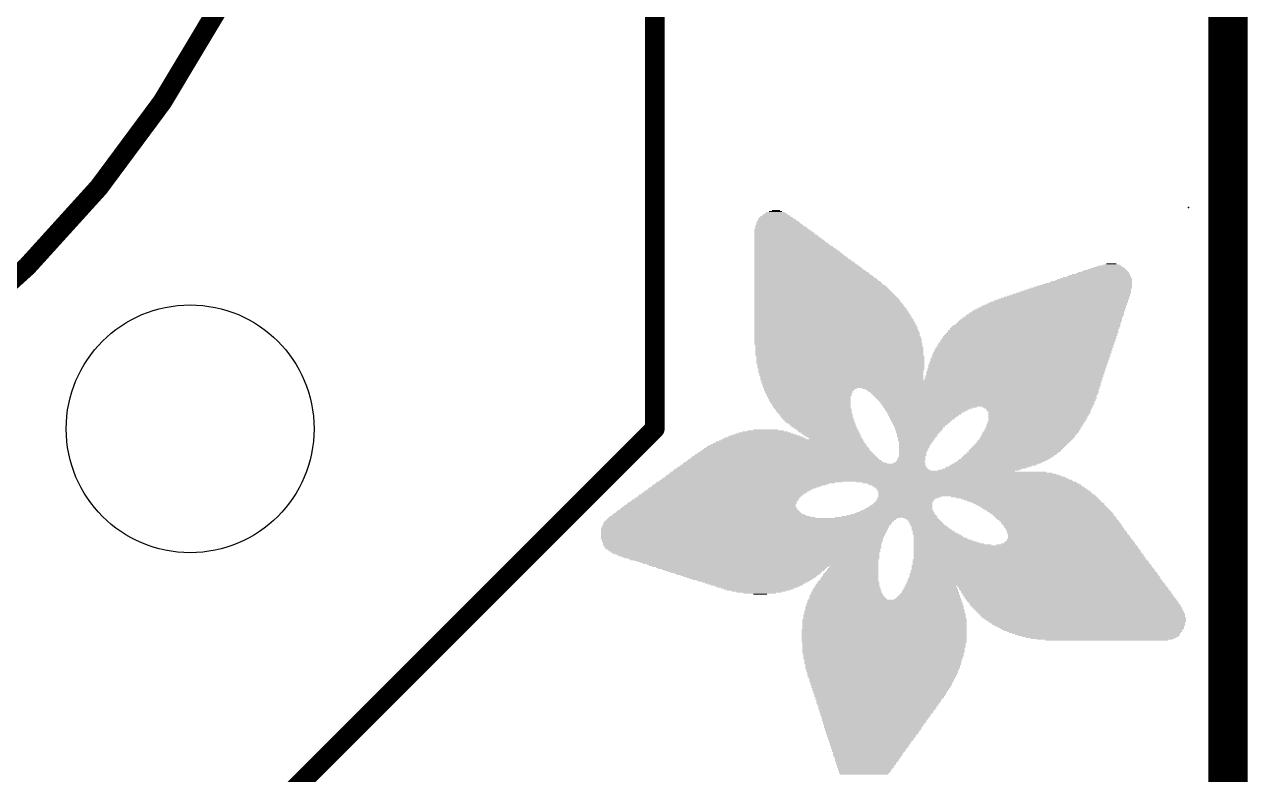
# Model space of a CAD drawing. Extents: x -11.6 to 25.5, y -0.1 to 26.8.
# Drawn here: x 17.63 to 25.53, y 4.72 to 9.57 of the extents above; entities that cross this region are included whole.
import ezdxf

# ---------------------------------------------------------------- set-up
doc = ezdxf.new("R2010")
doc.units = 0
for name, color, linetype in [('1', 12, 'CONTINUOUS'), ('16', 132, 'CONTINUOUS'), ('20', 53, 'CONTINUOUS'), ('21', 40, 'CONTINUOUS'), ('23', 53, 'CONTINUOUS')]:
    doc.layers.add(name, color=color, linetype=linetype)

# ---------------------------------------------------------------- blocks, each defined once
blk = doc.blocks.new('RECT')
blk.add_solid([(-0.5, -0.5), (0.5, -0.5), (-0.5, 0.5), (0.5, 0.5)])

msp = doc.modelspace()

# ---------------------------------------------------------------- linework, layer by layer
at = {"layer": '1', "const_width": 0.254}
msp.add_lwpolyline([(25.4, 0), (25.4, 26.67)], dxfattribs=at)
at = {"layer": '16', "const_width": 0.254}
msp.add_lwpolyline([(25.4, 0), (25.4, 26.67)], dxfattribs=at)
at = {"layer": '20'}
msp.add_line((25.4, 24.13), (25.4, 2.54), dxfattribs=at)
msp.add_circle((18.7, 6.954), 0.8, dxfattribs=at)
at = {"layer": '21'}
for points, const_width in [([(12.7, 5.954, 1), (12.7, 19.954, 1), (12.7, 5.954)], 0.127), ([(21.6683, 6.954, 1), (21.7317, 6.954)], 0.0635), ([(21.7225, 6.9315, 1), (21.6775, 6.9765)], 0.0635)]:
    msp.add_lwpolyline(points, format="xyb", dxfattribs=dict(at, const_width=const_width))
at = {"layer": '21', "const_width": 0.127}
for points in [[(21.7, 18.954), (21.7, 6.954)], [(21.7, 6.954), (18.7, 3.954)]]:
    msp.add_lwpolyline(points, dxfattribs=at)
at = {"layer": '23'}
msp.add_point((25.146, 8.382), dxfattribs=at)

# ---------------------------------------------------------------- block references
at = {"layer": '21', "rotation": 180}
for p, xscale, yscale in [((22.4885, 8.2995), 0.254, 0.0063), ((22.4948, 8.2931), 0.2667, 0.0064), ((22.4822, 8.3122), 0.2286, 0.0063), ((22.4886, 8.3058), 0.2413, 0.0064), ((22.4822, 8.3185), 0.2159, 0.0064), ((22.479, 8.3248), 0.1968, 0.0063), ((22.4822, 8.3312), 0.1778, 0.0064), ((22.479, 8.3376), 0.1588, 0.0063), ((22.4822, 8.3439), 0.1397, 0.0064), ((22.479, 8.3503), 0.1206, 0.0063), ((22.479, 8.3566), 0.0826, 0.0064), ((22.4822, 8.3629), 0.0508, 0.0063), ((22.5171, 8.2423), 0.3492, 0.0064), ((22.5235, 8.236), 0.3619, 0.0063), ((22.533, 8.2233), 0.381, 0.0063), ((22.5362, 8.2169), 0.3873, 0.0064), ((22.5394, 8.2105), 0.3937, 0.0063), ((22.5267, 8.2296), 0.3683, 0.0064), ((22.5044, 8.2677), 0.3112, 0.0064), ((22.5076, 8.2614), 0.3175, 0.0063), ((22.5139, 8.255), 0.3302, 0.0064), ((22.5171, 8.2486), 0.3366, 0.0063), ((22.4949, 8.2867), 0.2794, 0.0063), ((22.5044, 8.2741), 0.2984, 0.0063), ((22.4981, 8.2804), 0.2857, 0.0064), ((22.5457, 8.2042), 0.4064, 0.0064), ((22.5489, 8.1979), 0.4127, 0.0063), ((22.5521, 8.1915), 0.4191, 0.0064), ((22.5584, 8.1852), 0.4318, 0.0063), ((22.5616, 8.1788), 0.4381, 0.0064), ((22.5679, 8.1724), 0.4508, 0.0063), ((22.5711, 8.1661), 0.4572, 0.0064), ((22.5743, 8.1598), 0.4635, 0.0063), ((22.5806, 8.1534), 0.4762, 0.0064), ((22.5838, 8.1471), 0.4826, 0.0063), ((22.587, 8.1407), 0.4889, 0.0064), ((22.5933, 8.1343), 0.5016, 0.0063), ((22.5965, 8.128), 0.508, 0.0064), ((22.5997, 8.1217), 0.5143, 0.0063), ((22.606, 8.1153), 0.527, 0.0064), ((22.6092, 8.109), 0.5334, 0.0063), ((22.6156, 8.1026), 0.5461, 0.0064), ((22.6187, 8.0962), 0.5524, 0.0063), ((22.6219, 8.0899), 0.5588, 0.0064), ((22.6283, 8.0836), 0.5715, 0.0063), ((22.6314, 8.0772), 0.5778, 0.0064), ((22.6346, 8.0709), 0.5842, 0.0063), ((22.641, 8.0645), 0.5969, 0.0064), ((22.6441, 8.0582), 0.6032, 0.0063), ((22.6473, 8.0518), 0.6096, 0.0064), ((22.6885, 7.9947), 0.6921, 0.0063), ((22.6537, 8.0455), 0.6223, 0.0063), ((22.6568, 8.0391), 0.6286, 0.0064), ((22.6632, 8.0328), 0.6413, 0.0063), ((22.6664, 8.0264), 0.6477, 0.0064), ((22.6695, 8.0201), 0.654, 0.0063), ((22.6759, 8.0137), 0.6667, 0.0064), ((22.6791, 8.0074), 0.6731, 0.0063), ((22.6822, 8.001), 0.6794, 0.0064), ((22.6918, 7.9883), 0.6985, 0.0064), ((22.6949, 7.982), 0.7048, 0.0063), ((22.7013, 7.9756), 0.7175, 0.0064), ((24.6094, 7.9756), 0.2794, 0.0064), ((24.619, 7.982), 0.2477, 0.0063), ((24.6253, 7.9883), 0.2222, 0.0064), ((24.6317, 7.9947), 0.1969, 0.0063), ((24.6349, 8.001), 0.1651, 0.0064), ((24.6411, 8.0074), 0.1397, 0.0063), ((24.6475, 8.0137), 0.1016, 0.0064), ((24.6476, 8.0201), 0.0635, 0.0063), ((22.7266, 7.9375), 0.7683, 0.0064), ((22.7045, 7.9693), 0.7239, 0.0063), ((22.7108, 7.9629), 0.7366, 0.0064), ((22.714, 7.9566), 0.7429, 0.0063), ((22.7172, 7.9502), 0.7493, 0.0064), ((22.7235, 7.9439), 0.762, 0.0063), ((22.7299, 7.9312), 0.7747, 0.0063), ((22.7362, 7.9248), 0.7874, 0.0064), ((22.7394, 7.9184), 0.7937, 0.0063), ((22.7426, 7.9121), 0.8001, 0.0064), ((22.7489, 7.9058), 0.8128, 0.0063), ((22.7521, 7.8994), 0.8191, 0.0064), ((24.5142, 7.8994), 0.5334, 0.0064), ((24.5206, 7.9058), 0.5207, 0.0063), ((24.5333, 7.9121), 0.4953, 0.0064), ((24.5396, 7.9184), 0.4826, 0.0063), ((24.5491, 7.9248), 0.4636, 0.0064), ((24.5555, 7.9312), 0.4381, 0.0063), ((24.5682, 7.9375), 0.4127, 0.0064), ((24.5714, 7.9439), 0.3937, 0.0063), ((24.5809, 7.9502), 0.3747, 0.0064), ((24.5904, 7.9566), 0.3429, 0.0063), ((24.5967, 7.9629), 0.3302, 0.0064), ((24.6063, 7.9693), 0.2985, 0.0063), ((22.7647, 7.8803), 0.8445, 0.0063), ((22.7553, 7.8931), 0.8255, 0.0063), ((22.7584, 7.8867), 0.8318, 0.0064), ((22.768, 7.874), 0.8509, 0.0064), ((22.7711, 7.8677), 0.8572, 0.0063), ((22.7743, 7.8613), 0.8636, 0.0064), ((22.7775, 7.855), 0.8699, 0.0063), ((22.7807, 7.8486), 0.8763, 0.0064), ((22.7838, 7.8422), 0.8826, 0.0063), ((22.787, 7.8359), 0.889, 0.0064), ((22.7902, 7.8296), 0.8953, 0.0063), ((22.7934, 7.8232), 0.9017, 0.0064), ((22.7965, 7.8169), 0.908, 0.0063), ((24.3809, 7.8169), 0.7747, 0.0063), ((24.3904, 7.8232), 0.7557, 0.0064), ((24.4031, 7.8296), 0.7429, 0.0063), ((24.4125, 7.8359), 0.7239, 0.0064), ((24.4221, 7.8422), 0.7048, 0.0063), ((24.4316, 7.8486), 0.6858, 0.0064), ((24.4412, 7.855), 0.6667, 0.0063), ((24.4539, 7.8613), 0.6541, 0.0064), ((24.4634, 7.8677), 0.635, 0.0063), ((24.4729, 7.874), 0.616, 0.0064), ((24.4825, 7.8803), 0.5969, 0.0063), ((24.492, 7.8867), 0.5779, 0.0064), ((24.5015, 7.8931), 0.5588, 0.0063), ((22.7997, 7.8105), 0.9144, 0.0064), ((22.8028, 7.8042), 0.9207, 0.0063), ((22.8061, 7.7978), 0.9271, 0.0064), ((22.8092, 7.7915), 0.9334, 0.0063), ((22.8124, 7.7851), 0.9398, 0.0064), ((22.8124, 7.7788), 0.9398, 0.0063), ((22.8156, 7.7724), 0.9461, 0.0064), ((22.8188, 7.7661), 0.9525, 0.0063), ((22.8219, 7.7597), 0.9588, 0.0064), ((22.8251, 7.7534), 0.9652, 0.0063), ((22.8251, 7.747), 0.9652, 0.0064), ((22.8283, 7.7407), 0.9715, 0.0063), ((24.2729, 7.7407), 0.9398, 0.0063), ((24.2793, 7.747), 0.9271, 0.0064), ((24.2888, 7.7534), 0.9207, 0.0063), ((24.2951, 7.7597), 0.908, 0.0064), ((24.3015, 7.7661), 0.8953, 0.0063), ((24.311, 7.7724), 0.889, 0.0064), ((24.3205, 7.7788), 0.87, 0.0063), ((24.3269, 7.7851), 0.8573, 0.0064), ((24.3396, 7.7915), 0.8445, 0.0063), ((24.3491, 7.7978), 0.8255, 0.0064), ((24.3586, 7.8042), 0.8064, 0.0063), ((24.3713, 7.8105), 0.7938, 0.0064), ((22.8315, 7.7343), 0.9779, 0.0064), ((22.8346, 7.728), 0.9842, 0.0063), ((22.8346, 7.7216), 0.9842, 0.0064), ((22.8378, 7.7153), 0.9906, 0.0063), ((22.8409, 7.7089), 0.9969, 0.0064), ((22.8409, 7.7026), 0.9969, 0.0063), ((22.8442, 7.6962), 1.0033, 0.0064), ((22.8473, 7.6899), 1.0096, 0.0063), ((22.8473, 7.6835), 1.0096, 0.0064), ((22.8505, 7.6772), 1.016, 0.0063), ((22.8505, 7.6708), 1.016, 0.0064), ((22.8537, 7.6645), 1.0223, 0.0063), ((22.8569, 7.6581), 1.0287, 0.0064), ((24.1935, 7.6581), 1.0478, 0.0064), ((24.1999, 7.6645), 1.0351, 0.0063), ((24.2031, 7.6708), 1.0287, 0.0064), ((24.2126, 7.6772), 1.0223, 0.0063), ((24.2157, 7.6835), 1.016, 0.0064), ((24.2221, 7.6899), 1.016, 0.0063), ((24.2285, 7.6962), 1.0033, 0.0064), ((24.2316, 7.7026), 0.997, 0.0063), ((24.238, 7.7089), 0.9843, 0.0064), ((24.2443, 7.7153), 0.9842, 0.0063), ((24.2507, 7.7216), 0.9715, 0.0064), ((24.257, 7.728), 0.9588, 0.0063), ((24.2666, 7.7343), 0.9525, 0.0064), ((22.8569, 7.6518), 1.0287, 0.0063), ((22.86, 7.6454), 1.035, 0.0064), ((22.86, 7.6391), 1.035, 0.0063), ((22.8632, 7.6327), 1.0414, 0.0064), ((22.8632, 7.6264), 1.0414, 0.0063), ((22.8664, 7.62), 1.0477, 0.0064), ((22.8664, 7.6137), 1.0477, 0.0063), ((22.8696, 7.6073), 1.0541, 0.0064), ((22.8696, 7.601), 1.0541, 0.0063), ((22.8696, 7.5946), 1.0541, 0.0064), ((22.8727, 7.5883), 1.0604, 0.0063), ((22.8727, 7.5819), 1.0604, 0.0064), ((24.1427, 7.5883), 1.0986, 0.0063), ((24.1427, 7.5819), 1.0986, 0.0064), ((24.1522, 7.601), 1.0922, 0.0063), ((24.1491, 7.5946), 1.0859, 0.0064), ((24.1554, 7.6073), 1.0858, 0.0064), ((24.1618, 7.6137), 1.0859, 0.0063), ((24.165, 7.62), 1.0795, 0.0064), ((24.1713, 7.6264), 1.0668, 0.0063), ((24.1745, 7.6327), 1.0605, 0.0064), ((24.1808, 7.6391), 1.0604, 0.0063), ((24.1839, 7.6454), 1.0541, 0.0064), ((24.1904, 7.6518), 1.0541, 0.0063), ((22.8759, 7.5756), 1.0668, 0.0063), ((22.8759, 7.5692), 1.0668, 0.0064), ((22.8759, 7.5629), 1.0668, 0.0063), ((22.8759, 7.5565), 1.0668, 0.0064), ((22.879, 7.5502), 1.0731, 0.0063), ((22.879, 7.5438), 1.0731, 0.0064), ((22.8823, 7.5375), 1.0795, 0.0063), ((22.8823, 7.5311), 1.0795, 0.0064), ((22.8823, 7.5248), 1.0795, 0.0063), ((22.8823, 7.5184), 1.0795, 0.0064), ((22.8823, 7.5121), 1.0795, 0.0063), ((22.8854, 7.5057), 1.0858, 0.0064), ((22.8854, 7.4994), 1.0858, 0.0063), ((24.0983, 7.5057), 1.1367, 0.0064), ((24.0983, 7.4994), 1.1367, 0.0063), ((24.1014, 7.5121), 1.1303, 0.0063), ((24.1078, 7.5248), 1.1303, 0.0063), ((24.1078, 7.5184), 1.1303, 0.0064), ((24.111, 7.5311), 1.1239, 0.0064), ((24.1173, 7.5375), 1.124, 0.0063), ((24.1205, 7.5502), 1.1176, 0.0063), ((24.1205, 7.5438), 1.1176, 0.0064), ((24.1268, 7.5565), 1.1176, 0.0064), ((24.13, 7.5629), 1.1112, 0.0063), ((24.1332, 7.5692), 1.1049, 0.0064), ((24.1395, 7.5756), 1.1049, 0.0063), ((22.8886, 7.493), 1.0795, 0.0064), ((22.8886, 7.4867), 1.0795, 0.0063), ((22.8918, 7.4803), 1.0859, 0.0064), ((22.8918, 7.474), 1.0859, 0.0063), ((22.8918, 7.4676), 1.0859, 0.0064), ((22.8918, 7.4613), 1.0859, 0.0063), ((22.8918, 7.4549), 1.0859, 0.0064), ((22.8918, 7.4486), 1.0859, 0.0063), ((22.8918, 7.4422), 1.0859, 0.0064), ((22.8918, 7.4359), 1.0859, 0.0063), ((22.8918, 7.4295), 1.0859, 0.0064), ((22.8981, 7.4232), 1.0858, 0.0063), ((24.0665, 7.4359), 1.1494, 0.0063), ((24.0665, 7.4295), 1.1494, 0.0064), ((24.0665, 7.4232), 1.1494, 0.0063), ((24.0729, 7.4486), 1.1493, 0.0063), ((24.0729, 7.4422), 1.1493, 0.0064), ((24.0792, 7.4613), 1.1494, 0.0063), ((24.076, 7.4549), 1.143, 0.0064), ((24.0824, 7.474), 1.143, 0.0063), ((24.0824, 7.4676), 1.143, 0.0064), ((24.0887, 7.4803), 1.143, 0.0064), ((24.0919, 7.493), 1.1366, 0.0064), ((24.0919, 7.4867), 1.1366, 0.0063), ((22.8981, 7.4168), 1.0858, 0.0064), ((22.8981, 7.4104), 1.0858, 0.0063), ((22.8981, 7.4041), 1.0858, 0.0064), ((22.8981, 7.3978), 1.0858, 0.0063), ((22.8981, 7.3914), 1.0858, 0.0064), ((22.8981, 7.3851), 1.0858, 0.0063), ((22.8981, 7.3787), 1.0858, 0.0064), ((22.9013, 7.3723), 1.0795, 0.0063), ((22.9013, 7.366), 1.0795, 0.0064), ((22.9013, 7.3597), 1.0795, 0.0063), ((22.9013, 7.3533), 1.0795, 0.0064), ((22.9013, 7.347), 1.0795, 0.0063), ((22.9045, 7.3406), 1.0731, 0.0064), ((24.0348, 7.3406), 1.1493, 0.0064), ((24.0443, 7.366), 1.1557, 0.0064), ((24.0411, 7.3597), 1.1494, 0.0063), ((24.0411, 7.3533), 1.1494, 0.0064), ((24.0411, 7.347), 1.1494, 0.0063), ((24.0507, 7.3851), 1.1557, 0.0063), ((24.0475, 7.3787), 1.1493, 0.0064), ((24.0475, 7.3723), 1.1493, 0.0063), ((24.057, 7.4041), 1.1557, 0.0064), ((24.0538, 7.3978), 1.1494, 0.0063), ((24.0538, 7.3914), 1.1494, 0.0064), ((24.0602, 7.4168), 1.1493, 0.0064), ((24.0602, 7.4104), 1.1493, 0.0063), ((22.9013, 7.3279), 1.0668, 0.0064), ((22.9013, 7.3216), 1.0668, 0.0063), ((22.9013, 7.3152), 1.0668, 0.0064), ((22.9045, 7.3342), 1.0731, 0.0063), ((22.9045, 7.3089), 1.0605, 0.0063), ((22.9045, 7.3025), 1.0605, 0.0064), ((22.9045, 7.2961), 1.0605, 0.0063), ((22.9077, 7.2898), 1.0541, 0.0064), ((22.9077, 7.2835), 1.0541, 0.0063), ((22.9077, 7.2771), 1.0541, 0.0064), ((22.9077, 7.2708), 1.0541, 0.0063), ((23.4855, 7.2644), 2.1971, 0.0064), ((24.0157, 7.2771), 1.1494, 0.0064), ((24.0157, 7.2708), 1.1494, 0.0063), ((24.0221, 7.2961), 1.1493, 0.0063), ((24.0221, 7.2898), 1.1493, 0.0064), ((24.0189, 7.2835), 1.143, 0.0063), ((24.0284, 7.3216), 1.1494, 0.0063), ((24.0284, 7.3152), 1.1494, 0.0064), ((24.0284, 7.3089), 1.1494, 0.0063), ((24.0252, 7.3025), 1.143, 0.0064), ((24.0348, 7.3342), 1.1493, 0.0063), ((24.0348, 7.3279), 1.1493, 0.0064), ((23.4855, 7.2581), 2.1971, 0.0063), ((23.4855, 7.2517), 2.1971, 0.0064), ((23.4855, 7.2454), 2.1844, 0.0063), ((23.4855, 7.239), 2.1844, 0.0064), ((23.4855, 7.2327), 2.1844, 0.0063), ((23.4855, 7.2263), 2.1717, 0.0064), ((23.4855, 7.22), 2.1717, 0.0063), ((22.6981, 7.2073), 0.5842, 0.0063), ((22.6949, 7.2009), 0.5778, 0.0064), ((22.7045, 7.2136), 0.5969, 0.0064), ((22.6949, 7.1946), 0.5652, 0.0063), ((22.6949, 7.1882), 0.5652, 0.0064), ((23.8062, 7.2136), 1.5303, 0.0064), ((23.8125, 7.2073), 1.505, 0.0063), ((23.8189, 7.2009), 1.4923, 0.0064), ((23.8221, 7.1946), 1.4859, 0.0063), ((23.8284, 7.1882), 1.4732, 0.0064), ((22.6949, 7.1819), 0.5524, 0.0063), ((22.6949, 7.1755), 0.5524, 0.0064), ((22.6981, 7.1692), 0.5461, 0.0063), ((22.6949, 7.1628), 0.5398, 0.0064), ((22.6981, 7.1565), 0.5334, 0.0063), ((22.6981, 7.1501), 0.5334, 0.0064), ((22.7013, 7.1438), 0.5271, 0.0063), ((22.7013, 7.1374), 0.5271, 0.0064), ((22.7045, 7.1311), 0.5207, 0.0063), ((22.7045, 7.1247), 0.5207, 0.0064), ((22.7076, 7.1184), 0.5144, 0.0063), ((22.7108, 7.112), 0.508, 0.0064), ((22.7108, 7.1057), 0.508, 0.0063), ((23.8284, 7.1819), 1.4605, 0.0063), ((23.8316, 7.1755), 1.4541, 0.0064), ((23.8316, 7.1692), 1.4415, 0.0063), ((23.8347, 7.1628), 1.4351, 0.0064), ((23.8379, 7.1565), 1.4288, 0.0063), ((23.8411, 7.1501), 1.4224, 0.0064), ((23.8411, 7.1438), 1.4097, 0.0063), ((23.8443, 7.1374), 1.4033, 0.0064), ((23.8443, 7.1311), 1.3907, 0.0063), ((23.8475, 7.1247), 1.3843, 0.0064), ((23.8475, 7.1184), 1.3843, 0.0063), ((23.8474, 7.112), 1.3716, 0.0064), ((23.8506, 7.1057), 1.3652, 0.0063), ((22.714, 7.0993), 0.5017, 0.0064), ((22.714, 7.093), 0.5017, 0.0063), ((22.7172, 7.0866), 0.4953, 0.0064), ((22.7234, 7.0803), 0.4953, 0.0063), ((22.7266, 7.0739), 0.4889, 0.0064), ((22.7266, 7.0676), 0.4889, 0.0063), ((22.7298, 7.0612), 0.4826, 0.0064), ((22.733, 7.0549), 0.4762, 0.0063), ((22.7394, 7.0485), 0.4763, 0.0064), ((22.7426, 7.0422), 0.4699, 0.0063), ((22.7426, 7.0358), 0.4699, 0.0064), ((22.7457, 7.0295), 0.4636, 0.0063), ((23.8506, 7.0993), 1.3526, 0.0064), ((23.476, 7.093), 0.6033, 0.0063), ((23.4665, 7.0866), 0.5715, 0.0064), ((23.4601, 7.0803), 0.5461, 0.0063), ((23.4537, 7.0739), 0.5334, 0.0064), ((23.4505, 7.0676), 0.5143, 0.0063), ((23.4474, 7.0612), 0.4953, 0.0064), ((23.441, 7.0549), 0.4826, 0.0063), ((23.4411, 7.0485), 0.4699, 0.0064), ((23.4347, 7.0422), 0.4572, 0.0063), ((23.4283, 7.0295), 0.4318, 0.0063), ((23.4347, 7.0358), 0.4445, 0.0064), ((24.1713, 7.093), 0.7112, 0.0063), ((24.1745, 7.0866), 0.6921, 0.0064), ((24.1808, 7.0803), 0.6794, 0.0063), ((24.1776, 7.0739), 0.6731, 0.0064), ((24.1808, 7.0676), 0.6668, 0.0063), ((24.184, 7.0612), 0.6604, 0.0064), ((24.1808, 7.0549), 0.654, 0.0063), ((24.1808, 7.0485), 0.654, 0.0064), ((24.1776, 7.0422), 0.6477, 0.0063), ((24.1745, 7.0358), 0.6413, 0.0064), ((24.1745, 7.0295), 0.6413, 0.0063), ((22.4155, 6.9469), 0.1588, 0.0064), ((22.7521, 7.0231), 0.4635, 0.0064), ((22.7552, 7.0168), 0.4572, 0.0063), ((22.7584, 7.0104), 0.4508, 0.0064), ((22.7647, 7.0041), 0.4509, 0.0063), ((22.768, 6.9977), 0.4445, 0.0064), ((22.7711, 6.9914), 0.4382, 0.0063), ((22.7806, 6.985), 0.4318, 0.0064), ((22.7838, 6.9787), 0.4254, 0.0063), ((22.787, 6.9723), 0.4191, 0.0064), ((22.7934, 6.966), 0.4191, 0.0063), ((22.7997, 6.9596), 0.4064, 0.0064), ((22.806, 6.9533), 0.4064, 0.0063), ((22.8124, 6.9469), 0.3937, 0.0064), ((23.4284, 7.0231), 0.4191, 0.0064), ((23.4252, 7.0168), 0.4127, 0.0063), ((23.422, 7.0104), 0.3937, 0.0064), ((23.4188, 7.0041), 0.3874, 0.0063), ((23.4188, 6.9977), 0.3746, 0.0064), ((23.4156, 6.9914), 0.3683, 0.0063), ((23.4156, 6.985), 0.3556, 0.0064), ((23.4124, 6.9787), 0.3493, 0.0063), ((23.4093, 6.9723), 0.3302, 0.0064), ((23.4093, 6.966), 0.3302, 0.0063), ((23.4061, 6.9596), 0.3112, 0.0064), ((23.4061, 6.9533), 0.3112, 0.0063), ((23.4029, 6.9469), 0.3048, 0.0064), ((24.1364, 6.9469), 0.6159, 0.0064), ((24.1427, 6.9596), 0.616, 0.0064), ((24.1427, 6.9533), 0.616, 0.0063), ((24.1523, 6.9787), 0.6223, 0.0063), ((24.1523, 6.9723), 0.6223, 0.0064), ((24.1491, 6.966), 0.6159, 0.0063), ((24.1618, 6.9977), 0.6287, 0.0064), ((24.1586, 6.9914), 0.6223, 0.0063), ((24.1586, 6.985), 0.6223, 0.0064), ((24.1713, 7.0231), 0.635, 0.0064), ((24.1713, 7.0168), 0.635, 0.0063), ((24.1681, 7.0104), 0.6286, 0.0064), ((24.1681, 7.0041), 0.6286, 0.0063), ((22.5743, 6.8707), 0.9589, 0.0064), ((22.5806, 6.8771), 0.9334, 0.0063), ((22.587, 6.8834), 0.9207, 0.0064), ((22.4092, 6.8898), 0.5397, 0.0063), ((22.4092, 6.8961), 0.5143, 0.0064), ((22.4123, 6.9024), 0.4826, 0.0063), ((22.4092, 6.9088), 0.4509, 0.0064), ((22.4092, 6.9152), 0.4127, 0.0063), ((22.4092, 6.9215), 0.3747, 0.0064), ((22.4092, 6.9279), 0.3365, 0.0063), ((22.4123, 6.9342), 0.2921, 0.0064), ((22.4155, 6.9405), 0.235, 0.0063), ((22.8188, 6.9405), 0.3937, 0.0063), ((22.8219, 6.9342), 0.3874, 0.0064), ((22.8314, 6.9279), 0.381, 0.0063), ((22.8346, 6.9215), 0.3746, 0.0064), ((22.8442, 6.9152), 0.3683, 0.0063), ((22.8473, 6.9088), 0.362, 0.0064), ((22.8568, 6.9024), 0.3556, 0.0063), ((22.8632, 6.8961), 0.3429, 0.0064), ((22.8696, 6.8898), 0.3429, 0.0063), ((23.403, 6.9405), 0.2921, 0.0063), ((23.3998, 6.9342), 0.2857, 0.0064), ((23.3966, 6.9279), 0.2794, 0.0063), ((23.3966, 6.9215), 0.2667, 0.0064), ((23.3934, 6.9152), 0.2604, 0.0063), ((23.3934, 6.9088), 0.2604, 0.0064), ((23.3902, 6.9024), 0.254, 0.0063), ((23.3903, 6.8961), 0.2413, 0.0064), ((23.3871, 6.8898), 0.2349, 0.0063), ((23.3871, 6.8834), 0.2349, 0.0064), ((23.3839, 6.8771), 0.2286, 0.0063), ((23.3839, 6.8707), 0.2159, 0.0064), ((24.0792, 6.8707), 0.6032, 0.0064), ((24.0856, 6.8771), 0.6033, 0.0063), ((24.0919, 6.8834), 0.6032, 0.0064), ((24.1014, 6.8961), 0.6096, 0.0064), ((24.0983, 6.8898), 0.6033, 0.0063), ((24.1078, 6.9024), 0.6096, 0.0063), ((24.1141, 6.9152), 0.6096, 0.0063), ((24.111, 6.9088), 0.6033, 0.0064), ((24.1237, 6.9279), 0.6159, 0.0063), ((24.1205, 6.9215), 0.6096, 0.0064), ((24.13, 6.9342), 0.616, 0.0064), ((24.1332, 6.9405), 0.6096, 0.0063), ((22.5394, 6.7881), 1.1557, 0.0063), ((22.5425, 6.7945), 1.1366, 0.0064), ((22.5425, 6.8009), 1.124, 0.0063), ((22.5457, 6.8072), 1.1049, 0.0064), ((22.5457, 6.8136), 1.0922, 0.0063), ((22.5489, 6.8199), 1.0731, 0.0064), ((22.552, 6.8262), 1.0668, 0.0063), ((22.5552, 6.8326), 1.0478, 0.0064), ((22.5552, 6.839), 1.035, 0.0063), ((22.5584, 6.8453), 1.016, 0.0064), ((22.5648, 6.8517), 1.0033, 0.0063), ((22.5679, 6.858), 0.9842, 0.0064), ((22.5711, 6.8643), 0.9652, 0.0063), ((23.3807, 6.858), 0.2096, 0.0064), ((23.3775, 6.8517), 0.2032, 0.0063), ((23.3775, 6.8453), 0.2032, 0.0064), ((23.3743, 6.839), 0.1969, 0.0063), ((23.3743, 6.8326), 0.1969, 0.0064), ((23.368, 6.8136), 0.1842, 0.0063), ((23.368, 6.8072), 0.1842, 0.0064), ((23.3648, 6.8009), 0.1778, 0.0063), ((23.3648, 6.7945), 0.1778, 0.0064), ((23.3648, 6.7881), 0.1778, 0.0063), ((23.3839, 6.8643), 0.2159, 0.0063), ((23.3712, 6.8262), 0.1905, 0.0063), ((23.3712, 6.8199), 0.1905, 0.0064), ((23.9967, 6.7881), 0.5905, 0.0063), ((24.0062, 6.7945), 0.5842, 0.0064), ((24.0094, 6.8009), 0.5905, 0.0063), ((24.0252, 6.8136), 0.5969, 0.0063), ((24.0221, 6.8072), 0.5905, 0.0064), ((24.0316, 6.8199), 0.5969, 0.0064), ((24.038, 6.8262), 0.5969, 0.0063), ((24.0443, 6.8326), 0.5969, 0.0064), ((24.0507, 6.839), 0.5969, 0.0063), ((24.057, 6.8453), 0.5969, 0.0064), ((24.0633, 6.8517), 0.5969, 0.0063), ((24.0697, 6.858), 0.5969, 0.0064), ((24.0761, 6.8643), 0.5969, 0.0063), ((22.6568, 6.712), 1.5938, 0.0063), ((22.6568, 6.7183), 1.5812, 0.0064), ((22.6632, 6.7247), 1.5685, 0.0063), ((22.5425, 6.731), 1.3144, 0.0064), ((22.5362, 6.7374), 1.2891, 0.0063), ((22.5362, 6.7437), 1.2637, 0.0064), ((22.5362, 6.75), 1.2509, 0.0063), ((22.5329, 6.7564), 1.2319, 0.0064), ((22.5362, 6.7628), 1.2129, 0.0063), ((22.5362, 6.7691), 1.2001, 0.0064), ((22.5362, 6.7755), 1.1875, 0.0063), ((22.5393, 6.7818), 1.1684, 0.0064), ((23.3426, 6.731), 0.2096, 0.0064), ((23.349, 6.7374), 0.1969, 0.0063), ((23.349, 6.7437), 0.1841, 0.0064), ((23.3553, 6.7564), 0.1842, 0.0064), ((23.3553, 6.75), 0.1842, 0.0063), ((23.3585, 6.7691), 0.1778, 0.0064), ((23.3585, 6.7628), 0.1778, 0.0063), ((23.3648, 6.7818), 0.1778, 0.0064), ((23.3617, 6.7755), 0.1715, 0.0063), ((23.8665, 6.712), 0.5334, 0.0063), ((23.8824, 6.7183), 0.5525, 0.0064), ((23.8951, 6.7247), 0.5525, 0.0063), ((23.9109, 6.731), 0.5588, 0.0064), ((23.9205, 6.7374), 0.5651, 0.0063), ((23.9332, 6.7437), 0.5651, 0.0064), ((23.9427, 6.75), 0.5715, 0.0063), ((23.9522, 6.7564), 0.5778, 0.0064), ((23.9649, 6.7628), 0.5778, 0.0063), ((23.9713, 6.7691), 0.5779, 0.0064), ((23.9808, 6.7755), 0.5842, 0.0063), ((23.9871, 6.7818), 0.5842, 0.0064), ((23.0569, 6.6358), 2.6099, 0.0063), ((23.0569, 6.6421), 2.5845, 0.0064), ((23.0505, 6.6485), 2.559, 0.0063), ((23.0442, 6.6548), 2.5337, 0.0064), ((23.041, 6.6612), 2.5019, 0.0063), ((23.0314, 6.6675), 2.4701, 0.0064), ((23.0156, 6.6739), 2.4257, 0.0063), ((22.9203, 6.6802), 2.2098, 0.0064), ((22.6505, 6.6866), 1.6573, 0.0063), ((22.6472, 6.6929), 1.6383, 0.0064), ((22.6505, 6.6993), 1.6193, 0.0063), ((22.6505, 6.7056), 1.6065, 0.0064), ((23.7903, 6.6866), 0.5207, 0.0063), ((23.8125, 6.6929), 0.5144, 0.0064), ((23.8347, 6.6993), 0.5207, 0.0063), ((23.8474, 6.7056), 0.5334, 0.0064), ((22.1679, 6.5532), 1.0605, 0.0064), ((22.1806, 6.5596), 1.0605, 0.0063), ((22.1901, 6.5659), 1.0668, 0.0064), ((22.2028, 6.5723), 1.0795, 0.0063), ((22.2187, 6.5786), 1.0859, 0.0064), ((22.2314, 6.585), 1.0985, 0.0063), ((22.2472, 6.5913), 1.1176, 0.0064), ((22.2631, 6.5977), 1.124, 0.0063), ((22.2854, 6.604), 1.1557, 0.0064), ((22.3139, 6.6104), 1.2002, 0.0063), ((23.0632, 6.6167), 2.6734, 0.0064), ((23.0632, 6.6231), 2.6606, 0.0063), ((23.0601, 6.6294), 2.6289, 0.0064), ((23.7077, 6.6104), 1.4224, 0.0063), ((23.7332, 6.604), 1.3843, 0.0064), ((23.7553, 6.5977), 1.3653, 0.0063), ((23.7681, 6.5913), 1.3653, 0.0064), ((23.7808, 6.585), 1.3525, 0.0063), ((23.7903, 6.5786), 1.3589, 0.0064), ((23.7998, 6.5723), 1.3526, 0.0063), ((23.8094, 6.5659), 1.3589, 0.0064), ((23.822, 6.5532), 1.3716, 0.0064), ((23.8157, 6.5596), 1.3589, 0.0063), ((22.0726, 6.477), 1.0858, 0.0064), ((22.079, 6.4834), 1.0731, 0.0063), ((22.0853, 6.4897), 1.0732, 0.0064), ((22.0917, 6.4961), 1.0731, 0.0063), ((22.098, 6.5024), 1.0604, 0.0064), ((22.1044, 6.5088), 1.0605, 0.0063), ((22.1138, 6.5151), 1.0541, 0.0064), ((22.1203, 6.5215), 1.0541, 0.0063), ((22.1298, 6.5278), 1.0605, 0.0064), ((22.1393, 6.5342), 1.0541, 0.0063), ((22.1488, 6.5405), 1.0604, 0.0064), ((22.1584, 6.5469), 1.0541, 0.0063), ((23.3045, 6.477), 0.3746, 0.0064), ((23.3109, 6.4834), 0.3747, 0.0063), ((23.3172, 6.4961), 0.3746, 0.0063), ((23.3141, 6.4897), 0.3683, 0.0064), ((23.3331, 6.5088), 0.3937, 0.0063), ((23.3236, 6.5024), 0.3747, 0.0064), ((23.8347, 6.5342), 1.3843, 0.0063), ((23.8284, 6.5469), 1.3716, 0.0063), ((23.8411, 6.5278), 1.397, 0.0064), ((23.8443, 6.5215), 1.4033, 0.0063), ((23.3458, 6.5151), 0.4064, 0.0064), ((23.8316, 6.5405), 1.3779, 0.0064), ((24.0824, 6.5151), 0.9398, 0.0064), ((24.1014, 6.5088), 0.9144, 0.0063), ((24.1205, 6.5024), 0.889, 0.0064), ((24.1332, 6.4961), 0.8763, 0.0063), ((24.1459, 6.4897), 0.8636, 0.0064), ((24.1554, 6.4834), 0.8572, 0.0063), ((24.1681, 6.477), 0.8446, 0.0064), ((22.0504, 6.3944), 1.2573, 0.0063), ((22.0472, 6.4008), 1.2382, 0.0064), ((22.0409, 6.4072), 1.2129, 0.0063), ((22.044, 6.4135), 1.1938, 0.0064), ((22.0441, 6.4199), 1.1811, 0.0063), ((22.044, 6.4262), 1.1684, 0.0064), ((22.0472, 6.4325), 1.1494, 0.0063), ((22.0472, 6.4389), 1.1366, 0.0064), ((22.0504, 6.4453), 1.1303, 0.0063), ((22.0536, 6.4516), 1.1113, 0.0064), ((22.0568, 6.458), 1.1049, 0.0063), ((22.0631, 6.4643), 1.0922, 0.0064), ((22.0694, 6.4707), 1.0922, 0.0063), ((23.2283, 6.3944), 0.5778, 0.0063), ((23.2379, 6.4008), 0.5461, 0.0064), ((23.2474, 6.4072), 0.5143, 0.0063), ((23.2537, 6.4135), 0.5016, 0.0064), ((23.26, 6.4199), 0.4763, 0.0063), ((23.2664, 6.4262), 0.4636, 0.0064), ((23.2728, 6.4325), 0.4381, 0.0063), ((23.2759, 6.4389), 0.4318, 0.0064), ((23.2823, 6.4453), 0.4191, 0.0063), ((23.2886, 6.4516), 0.4064, 0.0064), ((23.2918, 6.458), 0.4, 0.0063), ((23.2981, 6.4643), 0.3873, 0.0064), ((23.3013, 6.4707), 0.381, 0.0063), ((24.1808, 6.4707), 0.8446, 0.0063), ((24.1872, 6.4643), 0.8319, 0.0064), ((24.1967, 6.458), 0.8255, 0.0063), ((24.2062, 6.4516), 0.8192, 0.0064), ((24.2157, 6.4453), 0.8128, 0.0063), ((24.2221, 6.4389), 0.8128, 0.0064), ((24.2316, 6.4325), 0.8064, 0.0063), ((24.2412, 6.4262), 0.8001, 0.0064), ((24.2475, 6.4199), 0.8001, 0.0063), ((24.257, 6.4135), 0.7938, 0.0064), ((24.2634, 6.4072), 0.7937, 0.0063), ((24.2697, 6.4008), 0.781, 0.0064), ((24.2761, 6.3944), 0.7811, 0.0063), ((22.2853, 6.3246), 1.8542, 0.0064), ((22.2853, 6.3182), 1.8542, 0.0063), ((22.2949, 6.3373), 1.8605, 0.0064), ((22.2917, 6.331), 1.8542, 0.0063), ((22.3012, 6.35), 1.8606, 0.0064), ((22.3012, 6.3437), 1.8606, 0.0063), ((22.3108, 6.3563), 1.8669, 0.0063), ((22.3139, 6.3627), 1.8606, 0.0064), ((22.3235, 6.3691), 1.8669, 0.0063), ((22.3298, 6.3754), 1.8669, 0.0064), ((22.0694, 6.3818), 1.3335, 0.0063), ((22.0567, 6.3881), 1.2954, 0.0064), ((23.0759, 6.3818), 0.4254, 0.0063), ((23.2156, 6.3881), 0.616, 0.0064), ((23.4093, 6.3818), 0.2286, 0.0063), ((23.422, 6.3754), 0.2159, 0.0064), ((23.4315, 6.3691), 0.2096, 0.0063), ((23.4379, 6.3627), 0.2095, 0.0064), ((23.4442, 6.3563), 0.2096, 0.0063), ((23.4474, 6.35), 0.2159, 0.0064), ((23.4537, 6.3437), 0.2159, 0.0063), ((23.4569, 6.3373), 0.2222, 0.0064), ((23.4696, 6.3246), 0.235, 0.0064), ((23.4633, 6.331), 0.2223, 0.0063), ((23.476, 6.3182), 0.2349, 0.0063), ((24.2824, 6.3881), 0.781, 0.0064), ((24.2888, 6.3818), 0.7811, 0.0063), ((24.2919, 6.3754), 0.7747, 0.0064), ((24.2982, 6.3691), 0.7747, 0.0063), ((24.3078, 6.3627), 0.7684, 0.0064), ((24.311, 6.3563), 0.7747, 0.0063), ((24.3173, 6.35), 0.762, 0.0064), ((24.3205, 6.3437), 0.7684, 0.0063), ((24.3269, 6.3373), 0.7683, 0.0064), ((24.3332, 6.331), 0.7684, 0.0063), ((24.3364, 6.3246), 0.762, 0.0064), ((24.3396, 6.3182), 0.7683, 0.0063), ((22.279, 6.3119), 1.8542, 0.0064), ((22.279, 6.3056), 1.8542, 0.0063), ((22.2758, 6.2992), 1.8478, 0.0064), ((22.2758, 6.2929), 1.8478, 0.0063), ((22.2663, 6.2611), 1.8288, 0.0064), ((22.2663, 6.2548), 1.8288, 0.0063), ((22.2631, 6.2484), 1.8224, 0.0064), ((22.2631, 6.242), 1.8224, 0.0063), ((22.2727, 6.2865), 1.8415, 0.0064), ((22.2727, 6.2801), 1.8415, 0.0063), ((22.2695, 6.2738), 1.8351, 0.0064), ((22.2695, 6.2675), 1.8351, 0.0063), ((22.2662, 6.2357), 1.8161, 0.0064), ((23.4792, 6.3119), 0.2413, 0.0064), ((23.4855, 6.3056), 0.254, 0.0063), ((23.4886, 6.2992), 0.2603, 0.0064), ((23.5077, 6.2801), 0.2858, 0.0063), ((23.4982, 6.2929), 0.2667, 0.0063), ((23.5014, 6.2865), 0.2731, 0.0064), ((23.5141, 6.2738), 0.2985, 0.0064), ((23.5236, 6.2675), 0.3048, 0.0063), ((23.5299, 6.2611), 0.3175, 0.0064), ((23.5331, 6.2548), 0.3238, 0.0063), ((23.5427, 6.2484), 0.3429, 0.0064), ((23.549, 6.242), 0.3556, 0.0063), ((23.5585, 6.2357), 0.3746, 0.0064), ((24.3459, 6.3119), 0.7684, 0.0064), ((24.3491, 6.3056), 0.762, 0.0063), ((24.3523, 6.2992), 0.7683, 0.0064), ((24.3586, 6.2929), 0.7684, 0.0063), ((24.3618, 6.2865), 0.7747, 0.0064), ((24.3618, 6.2801), 0.7747, 0.0063), ((24.3808, 6.2357), 0.8128, 0.0064), ((24.3777, 6.242), 0.8065, 0.0063), ((24.3681, 6.2738), 0.7747, 0.0064), ((24.3713, 6.2675), 0.781, 0.0063), ((24.3745, 6.2611), 0.7874, 0.0064), ((24.3745, 6.2548), 0.7874, 0.0063), ((24.3777, 6.2484), 0.7937, 0.0064), ((22.2662, 6.2294), 1.8161, 0.0063), ((22.2631, 6.223), 1.8098, 0.0064), ((22.2663, 6.2167), 1.8034, 0.0063), ((22.2631, 6.2103), 1.797, 0.0064), ((22.2631, 6.2039), 1.797, 0.0063), ((22.2662, 6.1976), 1.7907, 0.0064), ((22.2695, 6.1913), 1.7843, 0.0063), ((22.2695, 6.1849), 1.7843, 0.0064), ((22.2695, 6.1786), 1.7717, 0.0063), ((22.2758, 6.1722), 1.759, 0.0064), ((22.279, 6.1659), 1.7526, 0.0063), ((22.2854, 6.1595), 1.7399, 0.0064), ((23.5648, 6.2294), 0.3873, 0.0063), ((23.5744, 6.223), 0.4064, 0.0064), ((23.5839, 6.2167), 0.4254, 0.0063), ((23.5998, 6.2103), 0.4572, 0.0064), ((23.622, 6.2039), 0.5016, 0.0063), ((24.0919, 6.1976), 1.4414, 0.0064), ((24.0951, 6.1913), 1.4478, 0.0063), ((24.0951, 6.1849), 1.4478, 0.0064), ((24.0983, 6.1786), 1.4541, 0.0063), ((24.1014, 6.1722), 1.4605, 0.0064), ((24.1046, 6.1659), 1.4668, 0.0063), ((24.1046, 6.1595), 1.4668, 0.0064), ((24.3555, 6.2039), 0.9017, 0.0063), ((24.3681, 6.2103), 0.8636, 0.0064), ((24.3777, 6.2167), 0.8445, 0.0063), ((24.3777, 6.223), 0.8319, 0.0064), ((24.3777, 6.2294), 0.8191, 0.0063), ((22.2853, 6.1532), 1.7272, 0.0063), ((22.2917, 6.1468), 1.7145, 0.0064), ((22.3012, 6.1405), 1.6954, 0.0063), ((22.3076, 6.1341), 1.6827, 0.0064), ((22.3171, 6.1278), 1.6637, 0.0063), ((22.3266, 6.1214), 1.6446, 0.0064), ((22.3393, 6.1151), 1.6192, 0.0063), ((22.3425, 6.1087), 1.6002, 0.0064), ((22.3552, 6.1024), 1.5748, 0.0063), ((22.3647, 6.096), 1.5558, 0.0064), ((22.3742, 6.0897), 1.5367, 0.0063), ((22.3838, 6.0833), 1.5177, 0.0064), ((24.1268, 6.096), 1.524, 0.0064), ((24.1268, 6.0897), 1.524, 0.0063), ((24.13, 6.0833), 1.5304, 0.0064), ((24.1205, 6.1087), 1.5113, 0.0064), ((24.1237, 6.1024), 1.5177, 0.0063), ((24.1078, 6.1532), 1.4732, 0.0063), ((24.111, 6.1468), 1.4795, 0.0064), ((24.1142, 6.1405), 1.4859, 0.0063), ((24.1142, 6.1341), 1.4859, 0.0064), ((24.1173, 6.1278), 1.4922, 0.0063), ((24.1205, 6.1214), 1.4986, 0.0064), ((24.1205, 6.1151), 1.4986, 0.0063), ((22.3965, 6.077), 1.4923, 0.0063), ((22.4028, 6.0706), 1.4796, 0.0064), ((22.2536, 6.0643), 1.143, 0.0063), ((22.2599, 6.0579), 1.1049, 0.0064), ((22.2631, 6.0516), 1.0858, 0.0063), ((22.2727, 6.0452), 1.0541, 0.0064), ((22.279, 6.0389), 1.0287, 0.0063), ((22.2822, 6.0325), 0.9969, 0.0064), ((22.2885, 6.0262), 0.9716, 0.0063), ((22.298, 6.0198), 0.9398, 0.0064), ((22.3012, 6.0135), 0.9208, 0.0063), ((22.3076, 6.0071), 0.8827, 0.0064), ((22.3139, 6.0008), 0.8572, 0.0063), ((22.9616, 6.0008), 0.362, 0.0063), ((22.9648, 6.0135), 0.3556, 0.0063), ((22.9648, 6.0071), 0.3556, 0.0064), ((22.968, 6.0198), 0.3493, 0.0064), ((22.9712, 6.0262), 0.3429, 0.0063), ((22.9743, 6.0325), 0.3366, 0.0064), ((22.9775, 6.0452), 0.3302, 0.0064), ((22.9775, 6.0389), 0.3302, 0.0063), ((22.9807, 6.0516), 0.3239, 0.0063), ((22.9839, 6.0579), 0.3175, 0.0064), ((22.987, 6.0643), 0.3112, 0.0063), ((24.1459, 6.0198), 1.6002, 0.0064), ((24.1459, 6.0135), 1.6002, 0.0063), ((24.1523, 6.0008), 1.6129, 0.0063), ((24.1491, 6.0071), 1.6065, 0.0064), ((24.1395, 6.0389), 1.5748, 0.0063), ((24.1427, 6.0325), 1.5812, 0.0064), ((24.1459, 6.0262), 1.5875, 0.0063), ((24.1332, 6.0706), 1.5494, 0.0064), ((24.1332, 6.0643), 1.5494, 0.0063), ((24.1364, 6.0579), 1.5557, 0.0064), ((24.1395, 6.0516), 1.5621, 0.0063), ((24.1427, 6.0452), 1.5684, 0.0064), ((24.1332, 6.077), 1.5367, 0.0063), ((22.3203, 5.9944), 0.8319, 0.0064), ((22.3235, 5.9881), 0.8001, 0.0063), ((22.3298, 5.9817), 0.7747, 0.0064), ((22.3361, 5.9754), 0.7366, 0.0063), ((22.3393, 5.969), 0.7176, 0.0064), ((22.3457, 5.9627), 0.6795, 0.0063), ((22.3489, 5.9563), 0.6477, 0.0064), ((22.352, 5.95), 0.616, 0.0063), ((22.3584, 5.9436), 0.5905, 0.0064), ((22.3616, 5.9373), 0.5461, 0.0063), ((22.3616, 5.9309), 0.5207, 0.0064), ((22.3647, 5.9245), 0.4762, 0.0063), ((22.9394, 5.9245), 0.4318, 0.0063), ((22.9426, 5.9309), 0.4255, 0.0064), ((22.9426, 5.9436), 0.4127, 0.0064), ((22.9426, 5.9373), 0.4127, 0.0063), ((22.9457, 5.95), 0.4064, 0.0063), ((22.9489, 5.9627), 0.4, 0.0063), ((22.9489, 5.9563), 0.4, 0.0064), ((22.9489, 5.969), 0.3874, 0.0064), ((22.9521, 5.9754), 0.381, 0.0063), ((22.9552, 5.9881), 0.3747, 0.0063), ((22.9552, 5.9817), 0.3747, 0.0064), ((22.9585, 5.9944), 0.3683, 0.0064), ((23.4792, 5.9245), 0.3429, 0.0063), ((23.4791, 5.9373), 0.3302, 0.0063), ((23.4823, 5.9309), 0.3366, 0.0064), ((24.1586, 5.95), 1.6764, 0.0063), ((24.1586, 5.9436), 1.6764, 0.0064), ((24.1554, 5.9627), 1.6574, 0.0063), ((24.1586, 5.9563), 1.6637, 0.0064), ((24.1523, 5.9817), 1.6383, 0.0064), ((24.1554, 5.9754), 1.6446, 0.0063), ((24.1554, 5.969), 1.6446, 0.0064), ((24.1522, 5.9944), 1.6256, 0.0064), ((24.1522, 5.9881), 1.6256, 0.0063), ((24.3269, 5.9373), 1.3525, 0.0063), ((24.3332, 5.9309), 1.3526, 0.0064), ((24.3396, 5.9245), 1.3525, 0.0063), ((22.3679, 5.9182), 0.4445, 0.0064), ((22.3679, 5.9119), 0.4064, 0.0063), ((22.3711, 5.9055), 0.3493, 0.0064), ((22.3742, 5.8992), 0.2921, 0.0063), ((22.3774, 5.8928), 0.2096, 0.0064), ((22.3805, 5.8864), 0.0889, 0.0063), ((23.1838, 5.842), 0.9969, 0.0064), ((22.9457, 5.8547), 0.508, 0.0064), ((23.187, 5.8483), 0.9906, 0.0063), ((22.9394, 5.8738), 0.4826, 0.0063), ((22.9426, 5.8674), 0.4889, 0.0064), ((22.9458, 5.8611), 0.4953, 0.0063), ((22.9394, 5.8864), 0.4699, 0.0063), ((22.9394, 5.8801), 0.4699, 0.0064), ((22.9362, 5.8992), 0.4508, 0.0063), ((22.9394, 5.8928), 0.4572, 0.0064), ((22.9394, 5.9119), 0.4445, 0.0063), ((22.9394, 5.9055), 0.4445, 0.0064), ((22.9394, 5.9182), 0.4318, 0.0064), ((23.4601, 5.8547), 0.4318, 0.0064), ((23.4665, 5.8611), 0.4191, 0.0063), ((23.4664, 5.8674), 0.4064, 0.0064), ((23.4696, 5.8738), 0.4, 0.0063), ((23.4728, 5.8801), 0.3937, 0.0064), ((23.4728, 5.8864), 0.381, 0.0063), ((23.476, 5.8928), 0.3747, 0.0064), ((23.476, 5.9055), 0.3619, 0.0064), ((23.4792, 5.8992), 0.3683, 0.0063), ((23.4791, 5.9119), 0.3556, 0.0063), ((23.4823, 5.9182), 0.3492, 0.0064), ((24.3396, 5.9182), 1.3525, 0.0064), ((24.3459, 5.9119), 1.3526, 0.0063), ((24.3523, 5.9055), 1.3525, 0.0064), ((24.3555, 5.8992), 1.3589, 0.0063), ((24.3586, 5.8928), 1.3526, 0.0064), ((24.3681, 5.8801), 1.3589, 0.0064), ((24.365, 5.8864), 1.3525, 0.0063), ((24.3713, 5.8738), 1.3526, 0.0063), ((24.3777, 5.8674), 1.3525, 0.0064), ((24.3809, 5.8611), 1.3589, 0.0063), ((24.3872, 5.8547), 1.3589, 0.0064), ((24.3904, 5.8483), 1.3525, 0.0063), ((24.3936, 5.842), 1.3589, 0.0064), ((23.1838, 5.7785), 1.0351, 0.0064), ((23.1838, 5.7721), 1.0351, 0.0063), ((23.1838, 5.7658), 1.0351, 0.0064), ((23.1838, 5.8039), 1.0223, 0.0064), ((23.1838, 5.7976), 1.0223, 0.0063), ((23.1838, 5.7912), 1.0223, 0.0064), ((23.1871, 5.7849), 1.0287, 0.0063), ((23.1838, 5.823), 1.0097, 0.0063), ((23.1838, 5.8166), 1.0097, 0.0064), ((23.187, 5.8102), 1.016, 0.0063), ((23.1838, 5.8357), 0.9969, 0.0063), ((23.1871, 5.8293), 1.0033, 0.0064), ((24.3999, 5.8357), 1.3589, 0.0063), ((24.4031, 5.8293), 1.3525, 0.0064), ((24.4094, 5.823), 1.3526, 0.0063), ((24.4125, 5.8166), 1.3589, 0.0064), ((24.419, 5.8102), 1.3589, 0.0063), ((24.4221, 5.8039), 1.3526, 0.0064), ((24.4285, 5.7976), 1.3525, 0.0063), ((24.4316, 5.7912), 1.3462, 0.0064), ((24.438, 5.7849), 1.3462, 0.0063), ((24.4412, 5.7785), 1.3399, 0.0064), ((24.4475, 5.7721), 1.3398, 0.0063), ((24.4506, 5.7658), 1.3335, 0.0064), ((23.1838, 5.7214), 1.0605, 0.0063), ((23.1838, 5.715), 1.0605, 0.0064), ((23.1838, 5.7087), 1.0605, 0.0063), ((23.1838, 5.7023), 1.0605, 0.0064), ((23.1838, 5.6959), 1.0605, 0.0063), ((23.1838, 5.6896), 1.0605, 0.0064), ((23.1838, 5.6833), 1.0605, 0.0063), ((23.1838, 5.7531), 1.0477, 0.0064), ((23.1838, 5.7468), 1.0477, 0.0063), ((23.1838, 5.7404), 1.0477, 0.0064), ((23.1838, 5.734), 1.0477, 0.0063), ((23.1871, 5.7277), 1.0541, 0.0064), ((23.187, 5.7595), 1.0414, 0.0063), ((24.4571, 5.7595), 1.3335, 0.0063), ((24.4602, 5.7531), 1.3272, 0.0064), ((24.4634, 5.7468), 1.3208, 0.0063), ((24.4666, 5.7404), 1.3145, 0.0064), ((24.4729, 5.734), 1.3144, 0.0063), ((24.4793, 5.7277), 1.3017, 0.0064), ((24.4824, 5.7214), 1.2954, 0.0063), ((24.4856, 5.715), 1.289, 0.0064), ((24.492, 5.7087), 1.2763, 0.0063), ((24.492, 5.7023), 1.2637, 0.0064), ((24.4983, 5.6959), 1.251, 0.0063), ((24.5015, 5.6896), 1.2446, 0.0064), ((24.5079, 5.6833), 1.2319, 0.0063), ((23.1807, 5.6579), 1.0668, 0.0063), ((23.1807, 5.6515), 1.0668, 0.0064), ((23.1807, 5.6452), 1.0668, 0.0063), ((23.1807, 5.6388), 1.0668, 0.0064), ((23.1807, 5.6325), 1.0668, 0.0063), ((23.1807, 5.6261), 1.0668, 0.0064), ((23.1807, 5.6198), 1.0668, 0.0063), ((23.1807, 5.6134), 1.0668, 0.0064), ((23.1807, 5.6071), 1.0668, 0.0063), ((23.1838, 5.6769), 1.0605, 0.0064), ((23.1838, 5.6706), 1.0605, 0.0063), ((23.1838, 5.6642), 1.0605, 0.0064), ((24.511, 5.6769), 1.2128, 0.0064), ((24.5174, 5.6706), 1.2001, 0.0063), ((24.5237, 5.6642), 1.1874, 0.0064), ((24.5269, 5.6579), 1.1684, 0.0063), ((24.5301, 5.6515), 1.1493, 0.0064), ((24.5396, 5.6452), 1.1303, 0.0063), ((24.5428, 5.6388), 1.1113, 0.0064), ((24.5491, 5.6325), 1.0858, 0.0063), ((24.5586, 5.6261), 1.0668, 0.0064), ((24.565, 5.6198), 1.0414, 0.0063), ((24.5745, 5.6134), 1.0096, 0.0064), ((24.5809, 5.6071), 0.9715, 0.0063), ((23.1807, 5.6007), 1.0668, 0.0064), ((23.1807, 5.5944), 1.0668, 0.0063), ((23.1807, 5.588), 1.0668, 0.0064), ((23.1807, 5.5817), 1.0668, 0.0063), ((23.1807, 5.5753), 1.0668, 0.0064), ((23.1806, 5.569), 1.0541, 0.0063), ((23.1806, 5.5626), 1.0541, 0.0064), ((23.1806, 5.5563), 1.0541, 0.0063), ((23.1806, 5.5499), 1.0541, 0.0064), ((23.1806, 5.5436), 1.0541, 0.0063), ((23.1775, 5.5372), 1.0478, 0.0064), ((23.1775, 5.5309), 1.0478, 0.0063), ((23.1775, 5.5245), 1.0478, 0.0064), ((24.5904, 5.6007), 0.9271, 0.0064), ((24.603, 5.5944), 0.8763, 0.0063), ((24.619, 5.588), 0.7937, 0.0064), ((23.1775, 5.5182), 1.0478, 0.0063), ((23.1775, 5.5118), 1.0478, 0.0064), ((23.1743, 5.5055), 1.0414, 0.0063), ((23.1775, 5.4991), 1.035, 0.0064), ((23.1775, 5.4928), 1.035, 0.0063), ((23.1775, 5.4864), 1.035, 0.0064), ((23.1744, 5.4801), 1.0287, 0.0063), ((23.1744, 5.4737), 1.0287, 0.0064), ((23.1744, 5.4674), 1.0287, 0.0063), ((23.1743, 5.461), 1.016, 0.0064), ((23.1743, 5.4546), 1.016, 0.0063), ((23.1743, 5.4483), 1.016, 0.0064), ((23.1712, 5.442), 1.0097, 0.0063), ((23.1712, 5.4356), 1.0097, 0.0064), ((23.1744, 5.4293), 1.0033, 0.0063), ((23.168, 5.4039), 0.9906, 0.0063), ((23.1712, 5.4229), 0.9969, 0.0064), ((23.1712, 5.4165), 0.9969, 0.0063), ((23.1712, 5.4102), 0.9969, 0.0064), ((23.1712, 5.3975), 0.9843, 0.0064), ((23.168, 5.3912), 0.9779, 0.0063), ((23.168, 5.3848), 0.9779, 0.0064), ((23.1712, 5.3784), 0.9715, 0.0063), ((23.168, 5.3721), 0.9652, 0.0064), ((23.168, 5.3658), 0.9652, 0.0063), ((23.1648, 5.3594), 0.9588, 0.0064), ((23.168, 5.3531), 0.9525, 0.0063), ((23.1648, 5.3467), 0.9462, 0.0064), ((23.168, 5.3403), 0.9398, 0.0063), ((23.1648, 5.334), 0.9334, 0.0064), ((23.1648, 5.3277), 0.9334, 0.0063), ((23.1617, 5.3213), 0.9271, 0.0064), ((23.1648, 5.315), 0.9208, 0.0063), ((23.1616, 5.3086), 0.9144, 0.0064), ((23.1616, 5.3022), 0.9144, 0.0063), ((23.1617, 5.2959), 0.9017, 0.0064), ((23.1617, 5.2896), 0.9017, 0.0063), ((23.1585, 5.2832), 0.8953, 0.0064), ((23.1585, 5.2769), 0.8827, 0.0063), ((23.1585, 5.2705), 0.8827, 0.0064), ((23.1553, 5.2641), 0.8763, 0.0063), ((23.1553, 5.2578), 0.8636, 0.0064), ((23.1553, 5.2515), 0.8636, 0.0063), ((23.1521, 5.2451), 0.8572, 0.0064), ((23.1553, 5.2388), 0.8509, 0.0063), ((23.1521, 5.2324), 0.8446, 0.0064), ((23.1489, 5.226), 0.8382, 0.0063), ((23.1521, 5.2197), 0.8318, 0.0064), ((23.149, 5.2134), 0.8255, 0.0063), ((23.1457, 5.207), 0.8191, 0.0064), ((23.1425, 5.1879), 0.8001, 0.0063), ((23.1457, 5.2007), 0.8065, 0.0063), ((23.1457, 5.1943), 0.8065, 0.0064), ((23.1394, 5.1816), 0.7938, 0.0064), ((23.1394, 5.1753), 0.781, 0.0063), ((23.1394, 5.1689), 0.781, 0.0064), ((23.1394, 5.1626), 0.7684, 0.0063), ((23.1362, 5.1562), 0.762, 0.0064), ((23.1362, 5.1498), 0.762, 0.0063), ((23.1331, 5.1435), 0.7557, 0.0064), ((23.1331, 5.1372), 0.7429, 0.0063), ((23.1299, 5.1308), 0.7366, 0.0064), ((23.1299, 5.1245), 0.7366, 0.0063), ((23.1299, 5.1181), 0.7239, 0.0064), ((23.1267, 5.1118), 0.7176, 0.0063), ((23.1235, 5.1054), 0.7112, 0.0064), ((23.1267, 5.0991), 0.7048, 0.0063), ((23.1236, 5.0927), 0.6985, 0.0064), ((23.1204, 5.0864), 0.6921, 0.0063), ((23.1235, 5.08), 0.6858, 0.0064), ((23.1204, 5.0737), 0.6795, 0.0063), ((23.1172, 5.0673), 0.6731, 0.0064), ((23.1172, 5.0546), 0.6604, 0.0064), ((23.1204, 5.061), 0.6667, 0.0063), ((23.114, 5.0483), 0.654, 0.0063), ((23.114, 5.0419), 0.6414, 0.0064), ((23.114, 5.0356), 0.6414, 0.0063), ((23.1108, 5.0292), 0.635, 0.0064), ((23.1076, 5.0229), 0.6287, 0.0063), ((23.1076, 5.0102), 0.6159, 0.0063), ((23.1109, 5.0165), 0.6223, 0.0064), ((23.1045, 5.0038), 0.6096, 0.0064), ((23.1044, 4.9975), 0.5969, 0.0063), ((23.1044, 4.9911), 0.5969, 0.0064), ((23.1013, 4.9848), 0.5906, 0.0063), ((23.1013, 4.9784), 0.5778, 0.0064), ((23.0982, 4.9721), 0.5715, 0.0063), ((23.0982, 4.9657), 0.5715, 0.0064), ((23.0981, 4.9594), 0.5588, 0.0063), ((23.095, 4.953), 0.5525, 0.0064), ((23.095, 4.9466), 0.5525, 0.0063), ((23.095, 4.9403), 0.5397, 0.0064), ((23.0918, 4.934), 0.5334, 0.0063), ((23.0886, 4.9276), 0.527, 0.0064), ((23.0886, 4.9149), 0.5144, 0.0064), ((23.0854, 4.9085), 0.508, 0.0063), ((23.0918, 4.9213), 0.5207, 0.0063), ((23.0886, 4.9022), 0.5016, 0.0064), ((23.0855, 4.8959), 0.4953, 0.0063), ((23.0823, 4.8895), 0.4889, 0.0064), ((23.0823, 4.8832), 0.4763, 0.0063), ((23.0823, 4.8768), 0.4763, 0.0064), ((23.0791, 4.8704), 0.4699, 0.0063), ((23.0791, 4.8641), 0.4572, 0.0064), ((23.0759, 4.8578), 0.4508, 0.0063), ((23.0759, 4.8514), 0.4508, 0.0064), ((23.0728, 4.8451), 0.4445, 0.0063), ((23.0727, 4.8387), 0.4318, 0.0064), ((23.0727, 4.8323), 0.4318, 0.0063), ((23.0695, 4.8197), 0.4127, 0.0063), ((23.0728, 4.826), 0.4191, 0.0064), ((23.0695, 4.8133), 0.4127, 0.0064), ((23.0664, 4.807), 0.4064, 0.0063), ((23.0663, 4.8006), 0.3937, 0.0064), ((23.0632, 4.7942), 0.3874, 0.0063), ((23.0632, 4.7879), 0.3874, 0.0064), ((23.0632, 4.7816), 0.3746, 0.0063), ((23.0601, 4.7752), 0.3683, 0.0064), ((23.0601, 4.7689), 0.3683, 0.0063), ((23.06, 4.7625), 0.3556, 0.0064), ((23.0569, 4.7561), 0.3493, 0.0063), ((23.0537, 4.7498), 0.3429, 0.0064), ((23.0569, 4.7435), 0.3365, 0.0063), ((23.0537, 4.7371), 0.3302, 0.0064), ((23.0505, 4.7308), 0.3238, 0.0063), ((23.0505, 4.7244), 0.3112, 0.0064)]:
    msp.add_blockref('RECT', p, dxfattribs=dict(at, xscale=xscale, yscale=yscale))

doc.saveas('drawing.dxf')
